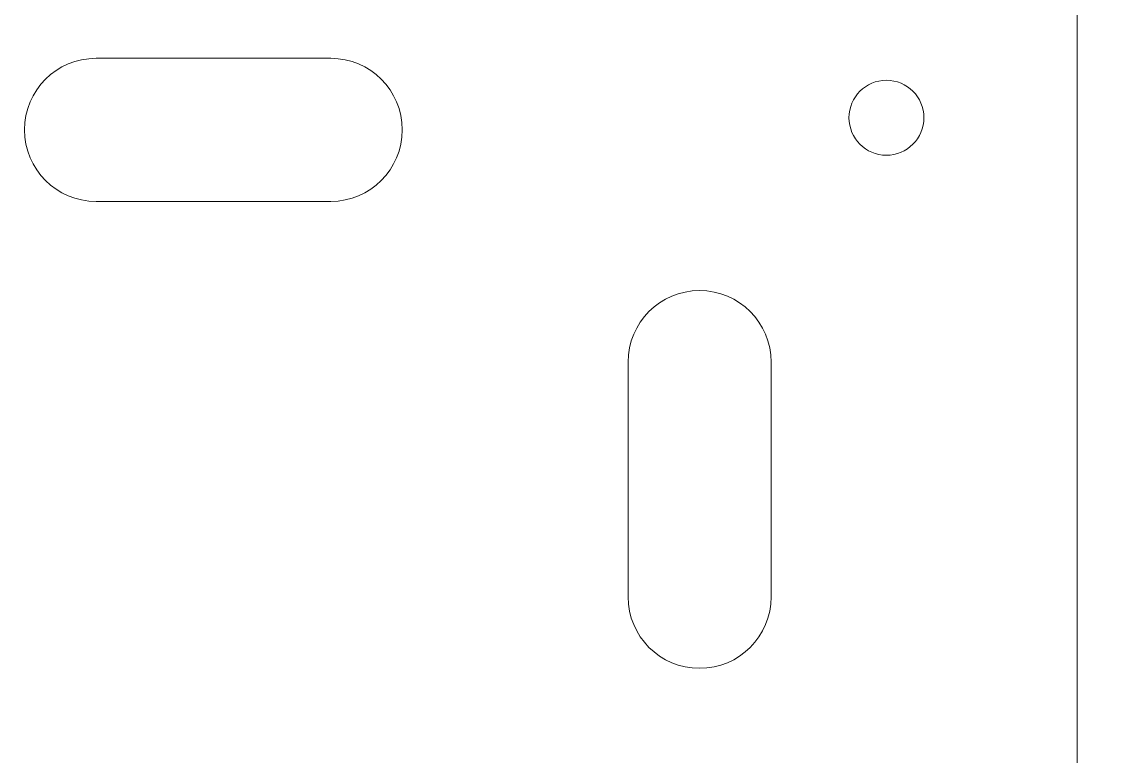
# Model space of a CAD drawing. Header units: inches. Extents: x -12 to 12, y -7.2 to 7.2.
# Drawn here: x 4.292 to 7.137, y -0.152 to 1.757 of the extents above; entities that cross this region are included whole.
import ezdxf

# ---------------------------------------------------------------- set-up
doc = ezdxf.new("R2010")
doc.units = ezdxf.units.IN
doc.header["$MEASUREMENT"] = 0
doc.layers.add('Layer 1', color=7, linetype='Continuous')

msp = doc.modelspace()

# ---------------------------------------------------------------- linework, layer by layer
at = {"layer": 'Layer 1', "lineweight": 20}
for points, knots in [([(3.5363, 6.4331), (3.5363, 6.4331), (2.5442, 5.441), (2.5442, 5.441), (2.5442, 5.441), (2.5442, 5.441), (2.5442, -0.9835), (2.5442, -0.9835), (2.5442, -0.9835), (2.5442, -0.9835), (3.4324, -1.8718), (3.4324, -1.8718), (3.4324, -1.8718), (3.4858, -1.9941), (3.6077, -2.0796), (3.7496, -2.0796), (3.7496, -2.0796), (3.8465, -2.0796), (3.9341, -2.0397), (3.9969, -1.9756), (3.9969, -1.9756), (3.9969, -1.9756), (6.5434, -1.9749), (6.5434, -1.9749), (6.5434, -1.9749), (6.6064, -2.0395), (6.6942, -2.0796), (6.7913, -2.0796), (6.7913, -2.0796), (6.8879, -2.0796), (6.9754, -2.04), (7.0382, -1.9761), (7.0382, -1.9761), (7.0995, -1.9137), (7.1374, -1.828), (7.1374, -1.7335), (7.1374, -1.7335), (7.1374, -1.6382), (7.0369, -1.5776), (7.0364, -1.4892), (7.0364, -1.4892), (7.0364, -1.4892), (7.0362, -1.4891), (7.0362, -1.4891), (7.0362, -1.4891), (7.0362, -1.4891), (7.0362, 5.441), (7.0362, 5.441), (7.0362, 5.441), (7.0362, 5.441), (6.0442, 6.4331), (6.0442, 6.4331), (6.0442, 6.4331), (6.0442, 6.4331), (3.5363, 6.4331), (3.5363, 6.4331)], [0, 0, 0, 0, 0.066667, 0.066667, 0.066667, 0.066667, 0.133333, 0.133333, 0.133333, 0.133333, 0.2, 0.2, 0.2, 0.2, 0.266667, 0.266667, 0.266667, 0.266667, 0.333333, 0.333333, 0.333333, 0.333333, 0.4, 0.4, 0.4, 0.4, 0.466667, 0.466667, 0.466667, 0.466667, 0.533333, 0.533333, 0.533333, 0.533333, 0.6, 0.6, 0.6, 0.6, 0.666667, 0.666667, 0.666667, 0.666667, 0.733333, 0.733333, 0.733333, 0.733333, 0.8, 0.8, 0.8, 0.8, 0.866667, 0.866667, 0.866667, 0.866667, 1, 1, 1, 1]), ([(4.2992, 1.4765), (4.2992, 1.5795), (4.3822, 1.6625), (4.4852, 1.6625), (4.4852, 1.6625), (4.4852, 1.6625), (5.0953, 1.6625), (5.0953, 1.6625), (5.0953, 1.6625), (5.1983, 1.6625), (5.2813, 1.5795), (5.2813, 1.4765), (5.2813, 1.4765), (5.2813, 1.3735), (5.1983, 1.2905), (5.0953, 1.2905), (5.0953, 1.2905), (5.0953, 1.2905), (4.4852, 1.2905), (4.4852, 1.2905), (4.4852, 1.2905), (4.3822, 1.2905), (4.2992, 1.3735), (4.2992, 1.4765)], [0, 0, 0, 0, 0.142857, 0.142857, 0.142857, 0.142857, 0.285714, 0.285714, 0.285714, 0.285714, 0.428571, 0.428571, 0.428571, 0.428571, 0.571429, 0.571429, 0.571429, 0.571429, 0.714286, 0.714286, 0.714286, 0.714286, 1, 1, 1, 1]), ([(6.0544, 1.0584), (6.1575, 1.0584), (6.2404, 0.9754), (6.2404, 0.8724), (6.2404, 0.8724), (6.2404, 0.8724), (6.2404, 0.2623), (6.2404, 0.2623), (6.2404, 0.2623), (6.2404, 0.1593), (6.1575, 0.0763), (6.0544, 0.0763), (6.0544, 0.0763), (5.9514, 0.0763), (5.8685, 0.1593), (5.8685, 0.2623), (5.8685, 0.2623), (5.8685, 0.2623), (5.8685, 0.8724), (5.8685, 0.8724), (5.8685, 0.8724), (5.8685, 0.9754), (5.9514, 1.0584), (6.0544, 1.0584)], [0, 0, 0, 0, 0.142857, 0.142857, 0.142857, 0.142857, 0.285714, 0.285714, 0.285714, 0.285714, 0.428571, 0.428571, 0.428571, 0.428571, 0.571429, 0.571429, 0.571429, 0.571429, 0.714286, 0.714286, 0.714286, 0.714286, 1, 1, 1, 1])]:
    msp.add_open_spline(points, degree=3, knots=knots, dxfattribs=at)
at = {"layer": 'Layer 1', "lineweight": 15}
msp.add_open_spline([(6.6376, 1.5079), (6.6376, 1.5618), (6.5941, 1.6054), (6.5401, 1.6054), (6.5401, 1.6054), (6.4865, 1.6054), (6.4429, 1.5618), (6.4429, 1.5079), (6.4429, 1.5079), (6.4429, 1.4542), (6.4865, 1.4106), (6.5401, 1.4106), (6.5401, 1.4106), (6.5941, 1.4106), (6.6376, 1.4542), (6.6376, 1.5079)], degree=3, knots=[0, 0, 0, 0, 0.2, 0.2, 0.2, 0.2, 0.4, 0.4, 0.4, 0.4, 0.6, 0.6, 0.6, 0.6, 1, 1, 1, 1], dxfattribs=at)

doc.saveas('drawing.dxf')
